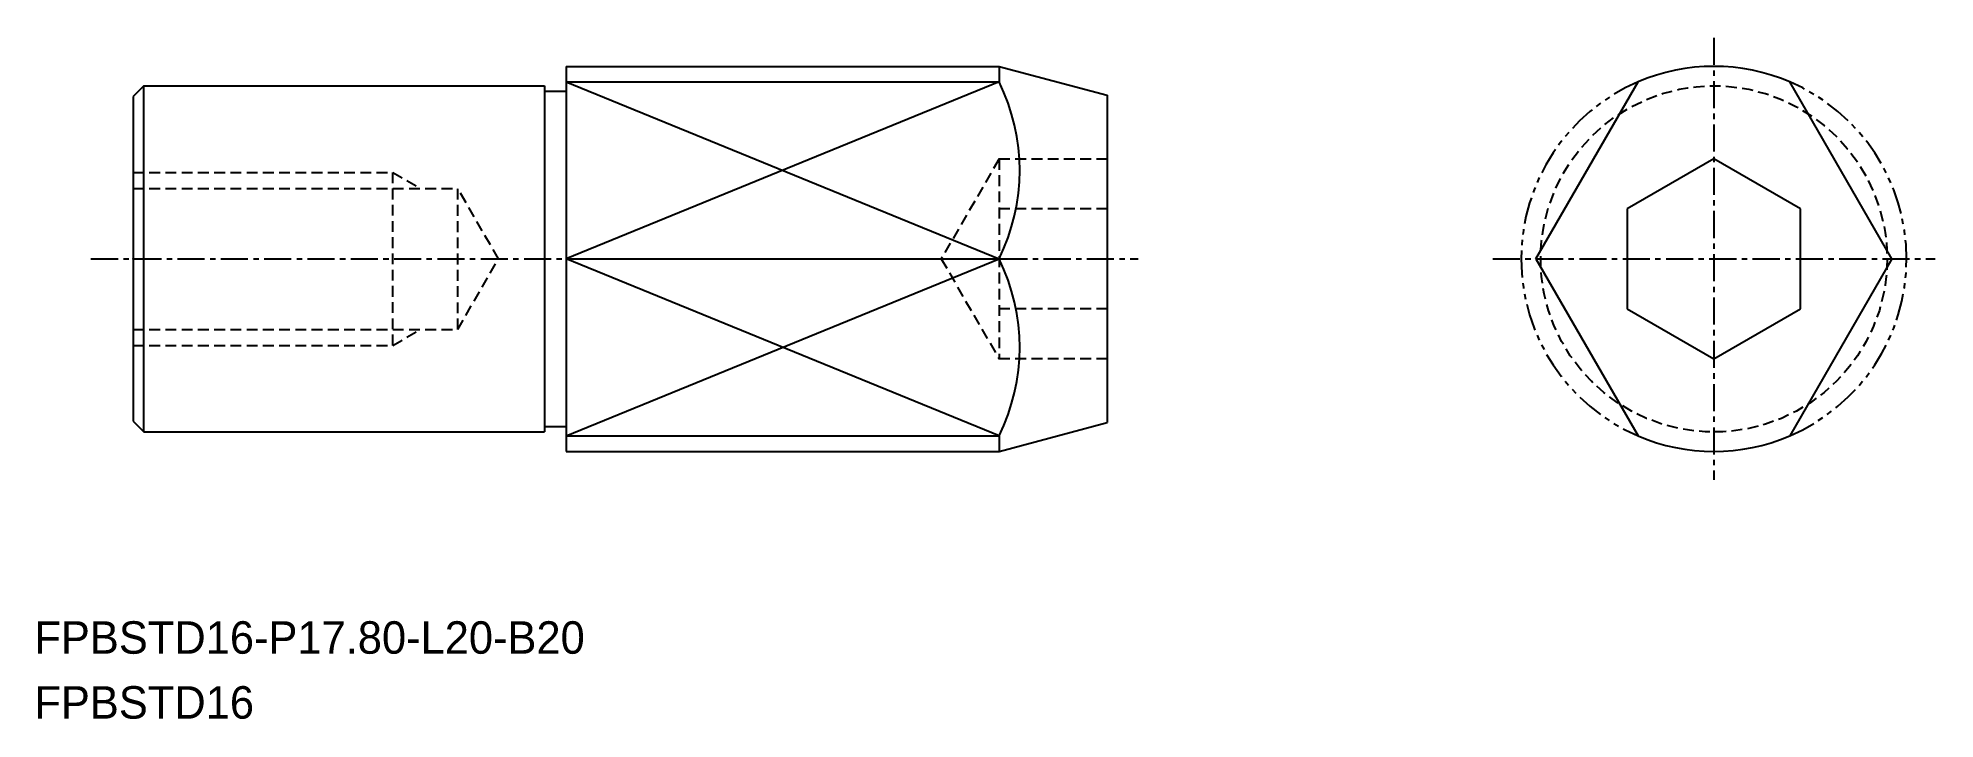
# Model space of a CAD drawing. Extents: x -1486 to -1398.4, y -750 to -718.5.
import ezdxf

# ---------------------------------------------------------------- set-up
doc = ezdxf.new("R2010")
doc.units = 0
for name, pattern in [('CENTER', [2, 1.25, -0.25, 0.25, -0.25]), ('DASHED', [0.75, 0.5, -0.25]), ('PHANTOM', [2.5, 1.25, -0.25, 0.25, -0.25, 0.25, -0.25])]:
    doc.linetypes.add(name, pattern=pattern)
doc.layers.get('0').update_dxf_attribs({"linetype": 'CONTINUOUS'})
doc.layers.add('CENTER', color=1, linetype='CENTER')

msp = doc.modelspace()

# ---------------------------------------------------------------- linework, layer by layer
at = {"color": 7, "linetype": 'CONTINUOUS'}
for p, q in [((-1461.597, -719.798), (-1461.597, -737.598)), ((-1461.597, -719.798), (-1441.597, -719.798)), ((-1441.597, -719.798), (-1436.597, -721.137)), ((-1481.097, -720.698), (-1481.597, -721.198)), ((-1481.097, -736.698), (-1481.097, -720.698)), ((-1481.097, -720.698), (-1462.597, -720.698)), ((-1462.597, -720.698), (-1462.597, -736.698)), ((-1462.597, -720.948), (-1461.597, -720.948)), ((-1436.597, -721.137), (-1436.597, -736.258)), ((-1416.802, -728.698), (-1412.078, -720.515)), ((-1400.353, -728.698), (-1405.078, -720.515)), ((-1481.597, -721.198), (-1481.597, -736.198)), ((-1408.578, -724.079), (-1412.578, -726.388)), ((-1404.578, -726.388), (-1408.578, -724.079)), ((-1412.578, -726.388), (-1412.578, -731.007)), ((-1404.578, -731.007), (-1404.578, -726.388)), ((-1461.597, -728.698), (-1441.597, -728.698)), ((-1416.802, -728.698), (-1412.078, -736.88)), ((-1400.353, -728.698), (-1405.078, -736.88)), ((-1412.578, -731.007), (-1408.578, -733.316)), ((-1408.578, -733.316), (-1404.578, -731.007)), ((-1481.597, -736.198), (-1481.097, -736.698)), ((-1481.097, -736.698), (-1462.597, -736.698)), ((-1462.597, -736.448), (-1461.597, -736.448)), ((-1441.597, -737.598), (-1436.597, -736.258)), ((-1461.597, -737.598), (-1441.597, -737.598))]:
    msp.add_line(p, q, dxfattribs=at)
at = {"linetype": 'CONTINUOUS'}
for p, q in [((-1441.597, -719.798), (-1441.597, -720.515)), ((-1441.597, -736.88), (-1441.597, -737.598))]:
    msp.add_line(p, q, dxfattribs=at)
at = {"color": 3, "linetype": 'CONTINUOUS'}
for p, q in [((-1461.597, -720.515), (-1441.597, -728.698)), ((-1441.597, -720.515), (-1461.597, -728.698)), ((-1441.597, -736.88), (-1461.597, -728.698)), ((-1461.597, -736.88), (-1441.597, -728.698))]:
    msp.add_line(p, q, dxfattribs=at)
for p, q in [((-1461.597, -720.515), (-1441.597, -720.515)), ((-1461.597, -736.88), (-1441.597, -736.88))]:
    msp.add_line(p, q)
at = {"color": 3, "linetype": 'DASHED'}
for p, q in [((-1441.597, -724.079), (-1444.264, -728.698)), ((-1441.597, -724.079), (-1441.597, -733.316)), ((-1441.597, -724.079), (-1436.597, -724.079)), ((-1481.597, -724.698), (-1469.597, -724.698)), ((-1481.597, -725.439), (-1466.597, -725.439)), ((-1469.597, -732.698), (-1469.597, -724.698)), ((-1469.597, -724.698), (-1468.313, -725.439)), ((-1464.716, -728.698), (-1466.597, -725.439)), ((-1466.597, -731.956), (-1466.597, -725.439)), ((-1436.597, -726.388), (-1441.597, -726.388)), ((-1466.597, -731.956), (-1464.716, -728.698)), ((-1444.264, -728.698), (-1441.597, -733.316)), ((-1436.597, -731.007), (-1441.597, -731.007)), ((-1436.597, -731.007), (-1441.597, -731.007)), ((-1481.597, -731.956), (-1466.597, -731.956)), ((-1469.597, -732.698), (-1468.313, -731.956)), ((-1481.597, -732.698), (-1469.597, -732.698)), ((-1436.597, -733.316), (-1441.597, -733.316))]:
    msp.add_line(p, q, dxfattribs=at)
msp.add_circle((-1408.578, -728.698), 8, dxfattribs=at)
at = {"linetype": 'CONTINUOUS'}
for start, end in [(66.8426, 113.1574), (246.8426, 293.1574)]:
    msp.add_arc((-1408.578, -728.698), 8.9, start, end, dxfattribs=at)
at = {"color": 7, "linetype": 'CONTINUOUS'}
for centre in [(-1449.869, -724.606), (-1449.869, -732.789)]:
    msp.add_arc(centre, 9.229, 333.68225, 26.31775, dxfattribs=at)
at = {"color": 3, "linetype": 'PHANTOM'}
for start, end in [(113.1574, 246.8426), (293.1574, 66.8426)]:
    msp.add_arc((-1408.578, -728.698), 8.9, start, end, dxfattribs=at)
at = {"color": 7, "linetype": 'CONTINUOUS'}
msp.add_point((-1481.597, -728.698), dxfattribs=at)
at = {"layer": 'CENTER', "color": 1, "linetype": 'CENTER'}
for p, q in [((-1408.578, -718.484), (-1408.578, -738.911)), ((-1483.537, -728.698), (-1435.164, -728.698)), ((-1418.791, -728.698), (-1398.364, -728.698))]:
    msp.add_line(p, q, dxfattribs=at)

# ---------------------------------------------------------------- texts
for s, p in [('FPBSTD16-P17.80-L20-B20', (-1486.152, -746.947)), ('FPBSTD16', (-1486.152, -749.947))]:
    msp.add_text(s, height=1.5).set_placement(p)

doc.saveas('drawing.dxf')
